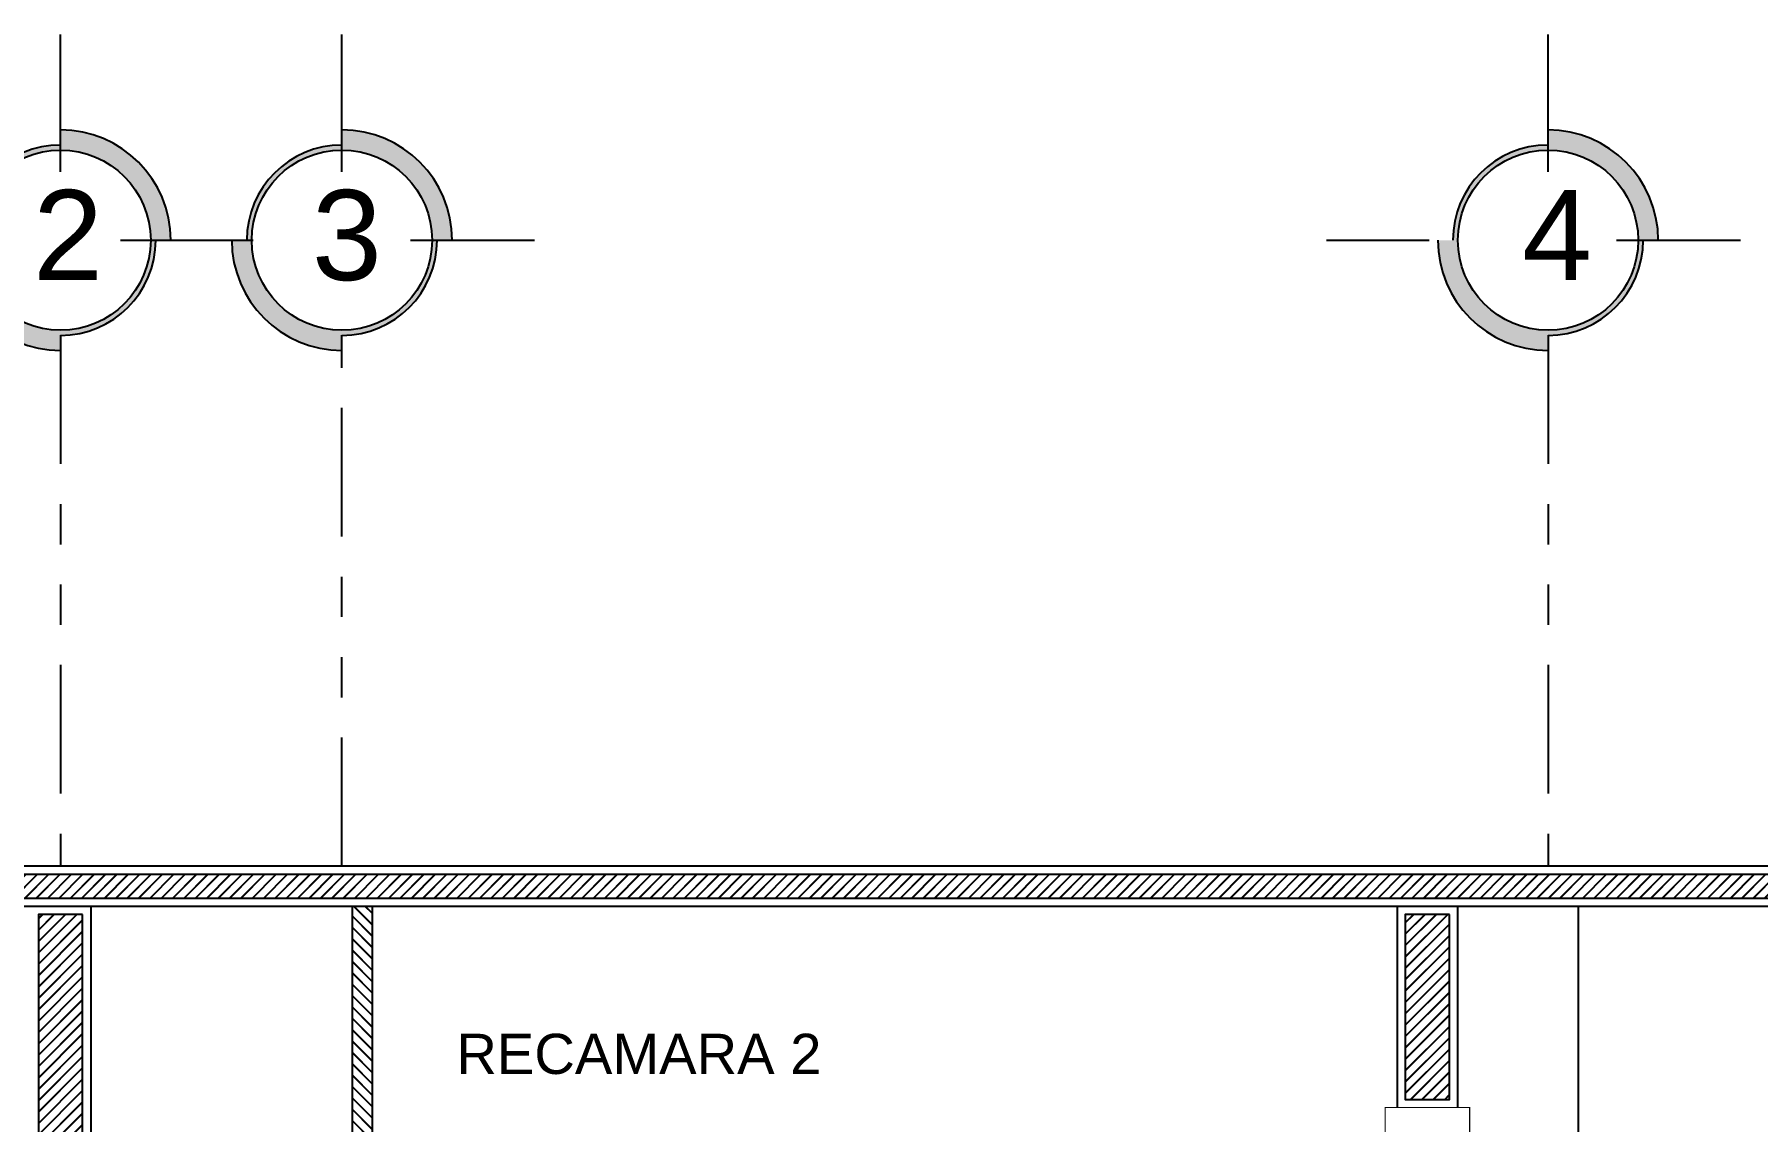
# Model space of a CAD drawing. Header units: inches. Extents: x 0.9 to 45.9, y 0.4 to 30.4.
# Drawn here: x 20.995 to 25.281, y 4.667 to 7.371 of the extents above; entities that cross this region are included whole.
import ezdxf

# ---------------------------------------------------------------- set-up
doc = ezdxf.new("R2010")
doc.units = ezdxf.units.IN
doc.header["$MEASUREMENT"] = 0
doc.linetypes.add('JIS_09_08', pattern=[10.75, 8, -0.55, 0.55, -0.55, 0.55, -0.55])
doc.layers.add('CALIDAD 00', color=132, linetype='Continuous', lineweight=0)
for name, color, linetype in [('MADERA', 29, 'Continuous'), ('MUEBLES', 8, 'Continuous'), ('MUROS', 9, 'Continuous'), ('TEXTO', 142, 'Continuous'), ('VENTANAS', 143, 'Continuous')]:
    doc.layers.add(name, color=color, linetype=linetype)
doc.styles.get("Standard").update_dxf_attribs({"font": 'Arial.ttf'})
doc.styles.add('TEXTO', font='Arial.ttf', dxfattribs={"width": 0.8, "height": 0.2})
pattern_1 = [(45, (-1607.790423, -927.80199), (-0.01414213562, 0.01414213562), []), (45, (-1607.790023, -927.80199), (-0.01414213562, 0.01414213562), [])]

msp = doc.modelspace()

# ---------------------------------------------------------------- hatches: boundary and pattern name
h = msp.add_hatch()
h.set_pattern_fill('JIS_LC_20', color=250, scale=0.001, style=0)
h.set_pattern_definition(pattern_1)
h.paths.add_polyline_path([(20.7049, 5.2224), (20.7049, 5.2824), (29.5649, 5.2824), (29.5649, 5.2224)])
h = msp.add_hatch()
h.set_pattern_fill('JIS_LC_20', color=34, scale=0.001, style=0)
h.set_pattern_definition([(135, (1881.804279, -907.06264), (0.01414213562, 0.01414213562), []), (135, (1881.803879, -907.06264), (0.01414213562, 0.01414213562), [])])
h.paths.add_polyline_path([(21.7849, 5.2024), (21.8349, 5.2024), (21.8349, 2.5024), (21.7849, 2.5024), (21.7849, 4.3024), (21.1349, 4.3024), (21.1349, 4.3524), (21.7849, 4.3524)])
h = msp.add_hatch()
h.set_pattern_fill('JIS_LC_20', color=250, scale=0.001, style=0)
h.set_pattern_definition(pattern_1)
h.paths.add_polyline_path([(21.1149, 5.1824), (21.0049, 5.1824), (21.0049, 2.5224), (21.1149, 2.5224)])
h = msp.add_hatch()
h.set_pattern_fill('JIS_LC_20', color=250, scale=0.001, style=0)
h.set_pattern_definition([(45, (-1826.291777, -924.429291), (-0.01414213562, 0.01414213562), []), (45, (-1826.291377, -924.429291), (-0.01414213562, 0.01414213562), [])])
h.paths.add_polyline_path([(24.5149, 5.1824), (24.4049, 5.1824), (24.4049, 4.7224), (24.5149, 4.7224)])
at = {"layer": 'VENTANAS'}
h = msp.add_hatch(color=0, dxfattribs=at)
h.paths.add_polyline_path([(21.334, 6.8596), (21.284, 6.8596, 0.414214), (21.0599, 7.0838), (21.0599, 7.1338, -0.414214)])
h.paths.add_polyline_path([(21.0599, 6.6355), (21.0599, 6.5855, -0.414214), (20.7857, 6.8596), (20.8357, 6.8596, 0.414214)])
h = msp.add_hatch(color=0, dxfattribs=at)
h.paths.add_polyline_path([(22.034, 6.8596), (21.984, 6.8596, 0.414214), (21.7599, 7.0838), (21.7599, 7.1338, -0.414214)])
h.paths.add_polyline_path([(21.7599, 6.6355), (21.7599, 6.5855, -0.414214), (21.4857, 6.8596), (21.5357, 6.8596, 0.414214)])
h = msp.add_hatch(color=0, dxfattribs=at)
h.paths.add_polyline_path([(25.034, 6.8596), (24.984, 6.8596, 0.414214), (24.7599, 7.0838), (24.7599, 7.1338, -0.414214)])
h.paths.add_polyline_path([(24.7599, 6.6355), (24.7599, 6.5855, -0.414214), (24.4857, 6.8596), (24.5357, 6.8596, 0.414214)])
h = msp.add_hatch(color=0, dxfattribs=at)
h.paths.add_polyline_path([(21.0599, 7.0963), (21.0599, 7.0838, 0.414214), (20.8357, 6.8596), (20.8232, 6.8596, -0.414214)])
h.paths.add_polyline_path([(21.0599, 6.6355, 0.414214), (21.284, 6.8596), (21.2965, 6.8596, -0.414214), (21.0599, 6.623)])
h = msp.add_hatch(color=0, dxfattribs=at)
h.paths.add_polyline_path([(21.7599, 7.0963), (21.7599, 7.0838, 0.414214), (21.5357, 6.8596), (21.5232, 6.8596, -0.414214)])
h.paths.add_polyline_path([(21.7599, 6.6355, 0.414214), (21.984, 6.8596), (21.9965, 6.8596, -0.414214), (21.7599, 6.623)])
h = msp.add_hatch(color=0, dxfattribs=at)
h.paths.add_polyline_path([(24.7599, 7.0963), (24.7599, 7.0838, 0.414214), (24.5357, 6.8596), (24.5232, 6.8596, -0.414214)])
h.paths.add_polyline_path([(24.7599, 6.6355, 0.414214), (24.984, 6.8596), (24.9965, 6.8596, -0.414214), (24.7599, 6.623)])

# ---------------------------------------------------------------- linework, layer by layer
at = {"color": 251, "linetype": 'JIS_09_08', "ltscale": 0.04}
for p, q in [((21.0599, 6.623, -0.074), (21.0599, 5.3024, -0.074)), ((21.7599, 5.3024, -0.074), (21.7599, 6.623, -0.074)), ((24.7599, 6.623, -0.1203), (24.7599, 5.3024, -0.1996))]:
    msp.add_line(p, q, dxfattribs=at)
at = {"color": 34}
for p, q in [((21.7849, 5.2024, -0.074), (21.7849, 4.3524, -0.074)), ((21.8349, 5.2024, -0.074), (21.8349, 2.5024, -0.074))]:
    msp.add_line(p, q, dxfattribs=at)
at = {"color": 250, "elevation": -0.074}
for points in [[(20.7049, 5.2224), (20.7049, 5.2824), (29.5649, 5.2824), (29.5649, 5.2224)], [(21.1149, 5.1824), (21.0049, 5.1824), (21.0049, 2.5224), (21.1149, 2.5224)], [(24.5149, 5.1824), (24.4049, 5.1824), (24.4049, 4.7224), (24.5149, 4.7224)]]:
    msp.add_lwpolyline(points, close=True, dxfattribs=at)
at = {"layer": 'MADERA', "lineweight": -2, "const_width": 0.003, "elevation": -0.0787}
msp.add_lwpolyline([(24.5349, 4.7024), (24.5649, 4.7024), (24.5649, 4.6024), (24.4899, 4.6024), (24.4899, 4.6324), (24.3549, 4.6324), (24.3549, 4.7024), (24.5349, 4.7024)], dxfattribs=at)
at = {"layer": 'MUEBLES', "ltscale": 0.03}
for p, q in [((21.0599, 7.0299, -0.074), (21.0599, 7.3713, -0.074)), ((21.7599, 7.0299, -0.074), (21.7599, 7.3713, -0.074)), ((24.7599, 7.0299, -0.074), (24.7599, 7.3713, -0.074)), ((21.2089, 6.8596, -0.074), (21.4646, 6.8596, -0.074)), ((21.2301, 6.8596, -0.074), (21.5388, 6.8596, -0.074)), ((21.3551, 6.8596, -0.074), (21.4646, 6.8596, -0.074)), ((21.9301, 6.8596, -0.074), (22.2388, 6.8596, -0.074)), ((24.2089, 6.8596, -0.074), (24.4646, 6.8596, -0.074)), ((24.3551, 6.8596, -0.074), (24.4646, 6.8596, -0.074)), ((24.9301, 6.8596, -0.074), (25.2388, 6.8596, -0.074))]:
    msp.add_line(p, q, dxfattribs=at)
for centre in [(21.0599, 6.8596, -0.074), (21.7599, 6.8596, -0.074), (24.7599, 6.8596, -0.074)]:
    msp.add_circle(centre, 0.2242, dxfattribs=at)
for centre, radius, start, end in [((21.0599, 6.8596, -0.074), 0.2742, 0, 90), ((21.7599, 6.8596, -0.074), 0.2742, 0, 90), ((24.7599, 6.8596, -0.074), 0.2742, 0, 90), ((21.0599, 6.8596, -0.074), 0.2367, 90, 180), ((21.7599, 6.8596, -0.074), 0.2367, 90, 180), ((24.7599, 6.8596, -0.074), 0.2367, 90, 180), ((21.0599, 6.8596, -0.074), 0.2742, 180, 270), ((21.0599, 6.8596, -0.074), 0.2367, 270, 0), ((21.7599, 6.8596, -0.074), 0.2742, 180, 270), ((21.7599, 6.8596, -0.074), 0.2367, 270, 0), ((24.7599, 6.8596, -0.074), 0.2742, 180, 270), ((24.7599, 6.8596, -0.074), 0.2367, 270, 0)]:
    msp.add_arc(centre, radius, start, end, dxfattribs=at)
at = {"layer": 'MUROS'}
for p, q in [((29.5849, 5.3024, -0.074), (20.6849, 5.3024, -0.074)), ((29.5849, 5.2024, -0.074), (20.6849, 5.2024, -0.074)), ((21.1349, 5.2024, -0.074), (21.1349, 2.5024, -0.074)), ((24.3849, 5.2024, -0.074), (24.3849, 4.7024, -0.074)), ((24.5349, 5.2024, -0.074), (24.5349, 4.7024, -0.074)), ((24.8349, 5.2024, -0.074), (24.8349, 2.5024, -0.074))]:
    msp.add_line(p, q, dxfattribs=at)

# ---------------------------------------------------------------- texts
at = {"layer": 'CALIDAD 00'}
msp.add_text('RECAMARA 2', height=0.1, dxfattribs=at).set_placement((22.0444, 4.7857, -0.074))
at = {"layer": 'TEXTO', "ltscale": 0.03, "style": 'TEXTO'}
for s, p in [('2', (20.9914, 6.7603, -0.074)), ('3', (21.6851, 6.7603, -0.074)), ('4', (24.6952, 6.7603, -0.074))]:
    msp.add_text(s, height=0.2241, dxfattribs=at).set_placement(p)

doc.saveas('drawing.dxf')
